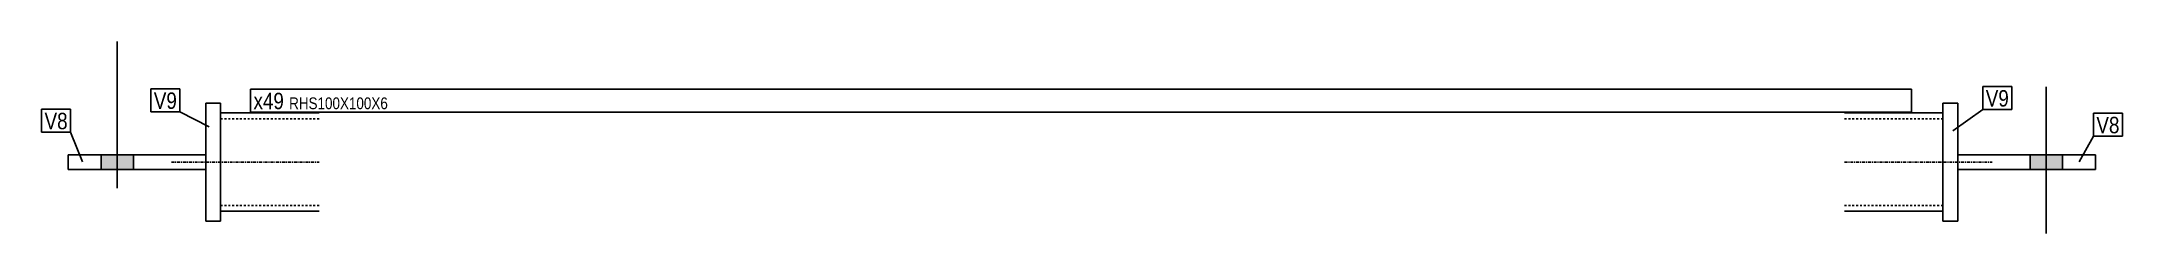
# Model space of a CAD drawing. Header units: millimetres. Extents: x 12 to 9823, y 0 to 373.
# Drawn here: x 7709 to 9823, y 0 to 194 of the extents above.
import ezdxf

# ---------------------------------------------------------------- set-up
doc = ezdxf.new("R2010")
doc.units = ezdxf.units.MM
doc.linetypes.add('DXK_LINE_DOT2', pattern=[3.9198, 1.9599, -1.9599])
doc.linetypes.add('DXK_LINE_DOT3', pattern=[5.9187, 2.979, -0.9799, 0.9799, -0.9799])
doc.layers.add('STÅL', color=7, linetype='Continuous')
doc.layers.add('TEKST', color=7, linetype='Continuous')
doc.styles.add('Arial Narrow', font='ARIALN.TTF', dxfattribs={"height": 0.2})

msp = doc.modelspace()

# ---------------------------------------------------------------- hatches: boundary and pattern name
at = {"layer": 'STÅL', "linetype": 'Continuous'}
for points in [[(7769.6, 64.5), (7802.6, 64.5), (7802.6, 79.5), (7769.6, 79.5)], [(9762.6, 79.5), (9729.6, 79.5), (9729.6, 64.5), (9762.6, 64.5)]]:
    msp.add_hatch(color=96, dxfattribs=at).paths.add_polyline_path(points)

# ---------------------------------------------------------------- linework, layer by layer
at = {"layer": 'STÅL', "color": 96, "linetype": 'Continuous'}
for p, q in [((7786.1, 45.5), (7786.1, 194.5)), ((9746.1, 148.5), (9746.1, -0.5)), ((7769.6, 64.5), (7769.6, 79.5)), ((7802.6, 64.5), (7802.6, 79.5)), ((9729.6, 79.5), (9729.6, 64.5)), ((9762.6, 79.5), (9762.6, 64.5))]:
    msp.add_line(p, q, dxfattribs=at)
at = {"layer": 'STÅL', "color": 2, "linetype": 'Continuous'}
for p, q in [((7876.1, 12), (7876.1, 132)), ((7876.1, 132), (7891.1, 132)), ((7891.1, 12), (7891.1, 132)), ((9641.1, 132), (9641.1, 12)), ((9656.1, 132), (9641.1, 132)), ((9656.1, 132), (9656.1, 12)), ((7991.1, 122), (7891.1, 122)), ((9641.1, 122), (9541.1, 122)), ((7736.1, 64.5), (7736.1, 79.5)), ((7876.1, 79.5), (7736.1, 79.5)), ((7876.1, 64.5), (7736.1, 64.5)), ((9656.1, 79.5), (9796.1, 79.5)), ((9796.1, 64.5), (9656.1, 64.5)), ((9796.1, 79.5), (9796.1, 64.5)), ((7991.1, 22), (7891.1, 22)), ((9641.1, 22), (9541.1, 22)), ((7876.1, 12), (7891.1, 12)), ((9641.1, 12), (9656.1, 12))]:
    msp.add_line(p, q, dxfattribs=at)
at = {"layer": 'STÅL', "color": 7, "linetype": 'DXK_LINE_DOT2'}
for p, q in [((7891.1, 122), (7891.1, 22.9)), ((7991.1, 116), (7891.1, 116)), ((9641.1, 116), (9541.1, 116)), ((9641.1, 22), (9641.1, 122)), ((7876.1, 64.5), (7876.1, 79.5)), ((9656.1, 64.5), (9656.1, 79.5)), ((7991.1, 28), (7891.1, 28)), ((7891.1, 22.9), (7891.1, 22)), ((9641.1, 28), (9541.1, 28))]:
    msp.add_line(p, q, dxfattribs=at)
at = {"layer": 'STÅL', "color": 7, "linetype": 'DXK_LINE_DOT3'}
for p, q in [((7841.1, 72), (7991.1, 72)), ((9541.1, 72), (9691.1, 72))]:
    msp.add_line(p, q, dxfattribs=at)

# ---------------------------------------------------------------- wipeouts: each hides what was drawn before it
at = {"color": 0}
for points in [[(7846.6, 126.1), (7846.6, 143.6), (7823.2, 143.6), (7823.2, 126.1)], [(9708, 128.5), (9708, 146), (9684.6, 146), (9684.6, 128.5)], [(7735.7, 105.4), (7735.7, 122.9), (7712.2, 122.9), (7712.2, 105.4)], [(9820.4, 101.3), (9820.4, 118.8), (9797, 118.8), (9797, 101.3)]]:
    msp.add_wipeout(points, dxfattribs=at).dxf.layer = 'TEKST'

# ---------------------------------------------------------------- next in the draw order: wipeouts: each hides what was drawn before it
for points in [[(7846.6, 126.1), (7846.6, 143.6), (7823.2, 143.6), (7823.2, 126.1)], [(7955.4, 125.8), (7955.4, 143.3), (7924.5, 143.3), (7924.5, 125.8)], [(9708, 128.5), (9708, 146), (9684.6, 146), (9684.6, 128.5)], [(7735.7, 105.4), (7735.7, 122.9), (7712.2, 122.9), (7712.2, 105.4)], [(9820.4, 101.3), (9820.4, 118.8), (9797, 118.8), (9797, 101.3)]]:
    msp.add_wipeout(points, dxfattribs=at).dxf.layer = 'TEKST'

# ---------------------------------------------------------------- next in the draw order: linework, layer by layer
at = {"layer": 'TEKST', "color": 7, "linetype": 'Continuous'}
for p, q in [((9681.6, 149), (9711, 149)), ((9681.6, 125.5), (9681.6, 149)), ((9711, 125.5), (9711, 149)), ((7820.2, 146.6), (7849.6, 146.6)), ((7820.2, 123.1), (7820.2, 146.6)), ((7849.6, 123.1), (7849.6, 146.6)), ((7709.2, 125.9), (7738.7, 125.9)), ((7709.2, 102.4), (7709.2, 125.9)), ((7738.7, 102.4), (7738.7, 125.9)), ((7820.2, 123.1), (7849.6, 123.1)), ((7879.4, 107.7), (7849.6, 123.1)), ((9651.2, 103.9), (9681.6, 125.5)), ((9681.6, 125.5), (9711, 125.5)), ((9794, 121.8), (9823.4, 121.8)), ((9794, 98.3), (9794, 121.8)), ((9823.4, 98.3), (9823.4, 121.8)), ((7709.2, 102.4), (7738.7, 102.4)), ((7750.7, 72.4), (7738.7, 102.4)), ((9779.6, 72.4), (9794, 98.3)), ((9794, 98.3), (9823.4, 98.3))]:
    msp.add_line(p, q, dxfattribs=at)

# ---------------------------------------------------------------- next in the draw order: texts
at = {"layer": 'TEKST', "color": 3, "style": 'Arial Narrow'}
for s, p in [('V9', (7823.2, 126.1)), ('V9', (9684.6, 128.5)), ('V8', (7712.2, 105.4)), ('V8', (9797, 101.3))]:
    msp.add_text(s, height=16.7, dxfattribs=at).set_placement(p)

# ---------------------------------------------------------------- next in the draw order: wipeouts: each hides what was drawn before it
at = {"color": 0}
msp.add_wipeout([(7955.4, 125.8), (7955.4, 143.3), (7924.5, 143.3), (7924.5, 125.8)], dxfattribs=at).dxf.layer = 'TEKST'

# ---------------------------------------------------------------- next in the draw order: linework, layer by layer
at = {"layer": 'TEKST', "color": 7, "linetype": 'Continuous'}
for p, q in [((7921.5, 122.8), (7921.5, 146.3)), ((7922.3, 122), (7921.5, 122.8))]:
    msp.add_line(p, q, dxfattribs=at)

# ---------------------------------------------------------------- next in the draw order: wipeouts: each hides what was drawn before it
at = {"color": 0}
msp.add_wipeout([(9606.2, 125.8), (9606.2, 138.3), (7960.7, 138.3), (7960.7, 125.8)], dxfattribs=at).dxf.layer = 'TEKST'

# ---------------------------------------------------------------- next in the draw order: wipeouts: each hides what was drawn before it
msp.add_wipeout([(9606.2, 125.8), (9606.2, 138.3), (7960.7, 138.3), (7960.7, 125.8)], dxfattribs=at).dxf.layer = 'TEKST'

# ---------------------------------------------------------------- next in the draw order: linework, layer by layer
at = {"layer": 'TEKST', "color": 7, "linetype": 'Continuous'}
for p, q in [((7921.5, 146.3), (9609.2, 146.3)), ((9609.2, 122.8), (9609.2, 146.3)), ((7921.5, 122.8), (9609.2, 122.8))]:
    msp.add_line(p, q, dxfattribs=at)

# ---------------------------------------------------------------- next in the draw order: texts
at = {"layer": 'TEKST', "color": 3, "style": 'Arial Narrow'}
for s, height, p in [('x49', 16.7, (7924.5, 125.8)), ('RHS100X100X6', 11.93, (7960.7, 125.8))]:
    msp.add_text(s, height=height, dxfattribs=at).set_placement(p)

doc.saveas('drawing.dxf')
